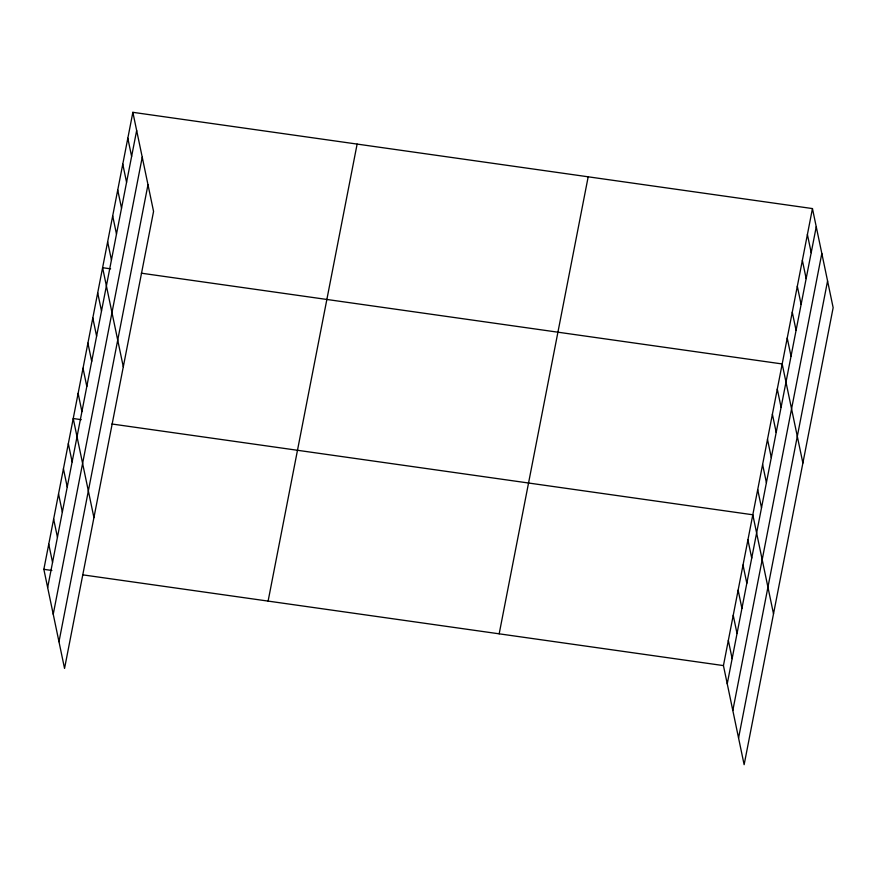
<?xml version="1.0" encoding="UTF-8"?>
<svg xmlns="http://www.w3.org/2000/svg" width="877" height="877" viewBox="0 0 877 877"><rect width="100%" height="100%" fill="white"/><g stroke="black" fill="none" stroke-linecap="round" stroke-linejoin="round"><path stroke-width="1.32" d="M132.865 112.322L153.563 211.412L64.547 668.427L43.85 569.326L132.865 112.322L812.453 208.573L833.15 307.674L744.134 764.678L723.437 665.588L812.453 208.573M47.654 587.535L136.659 130.52M53.234 614.229L142.238 157.213M58.978 641.734L147.983 184.718M268.11 601.096L357.125 144.08M499.177 633.819L588.182 176.814M727.241 683.786L816.246 226.781M732.821 710.48L821.826 253.475M738.566 737.985L827.57 280.98M110.612 268.833L102.598 267.704L123.295 366.794M141.307 273.185L782.185 363.955L802.883 463.056M81.232 419.655L73.219 418.515L93.927 517.605M111.938 423.997L752.806 514.777L773.514 613.867M43.85 569.326L51.864 570.467M82.559 574.819L723.437 665.588M807.399 234.477L811.203 252.675M802.356 260.37L806.16 278.579M797.314 286.264L801.118 304.472M792.271 312.168L796.075 330.366M787.228 338.062L791.032 356.27M777.285 389.092L781.089 407.301M772.396 414.229L776.2 432.438M767.496 439.366L771.3 457.575M762.606 464.503L766.41 482.701M757.706 489.64L761.51 507.838M747.917 539.914L751.721 558.112M743.016 565.04L746.82 583.249M738.127 590.177L741.931 608.386M733.227 615.314L737.031 633.523M728.338 640.451L732.142 658.649M127.812 138.215L131.616 156.424M122.769 164.12L126.573 182.317M117.726 190.013L121.53 208.211M112.684 215.906L116.488 234.115M107.641 241.811L111.445 260.009M97.698 292.841L101.502 311.039M92.809 317.978L96.613 336.176M87.908 343.115L91.712 361.313M83.019 368.241L86.823 386.45M78.119 393.378L81.923 411.587M68.329 443.652L72.133 461.861M63.429 468.789L67.233 486.987M58.54 493.926L62.344 512.124M53.64 519.063L57.443 537.261M48.75 544.2L52.543 562.398"/></g></svg>
